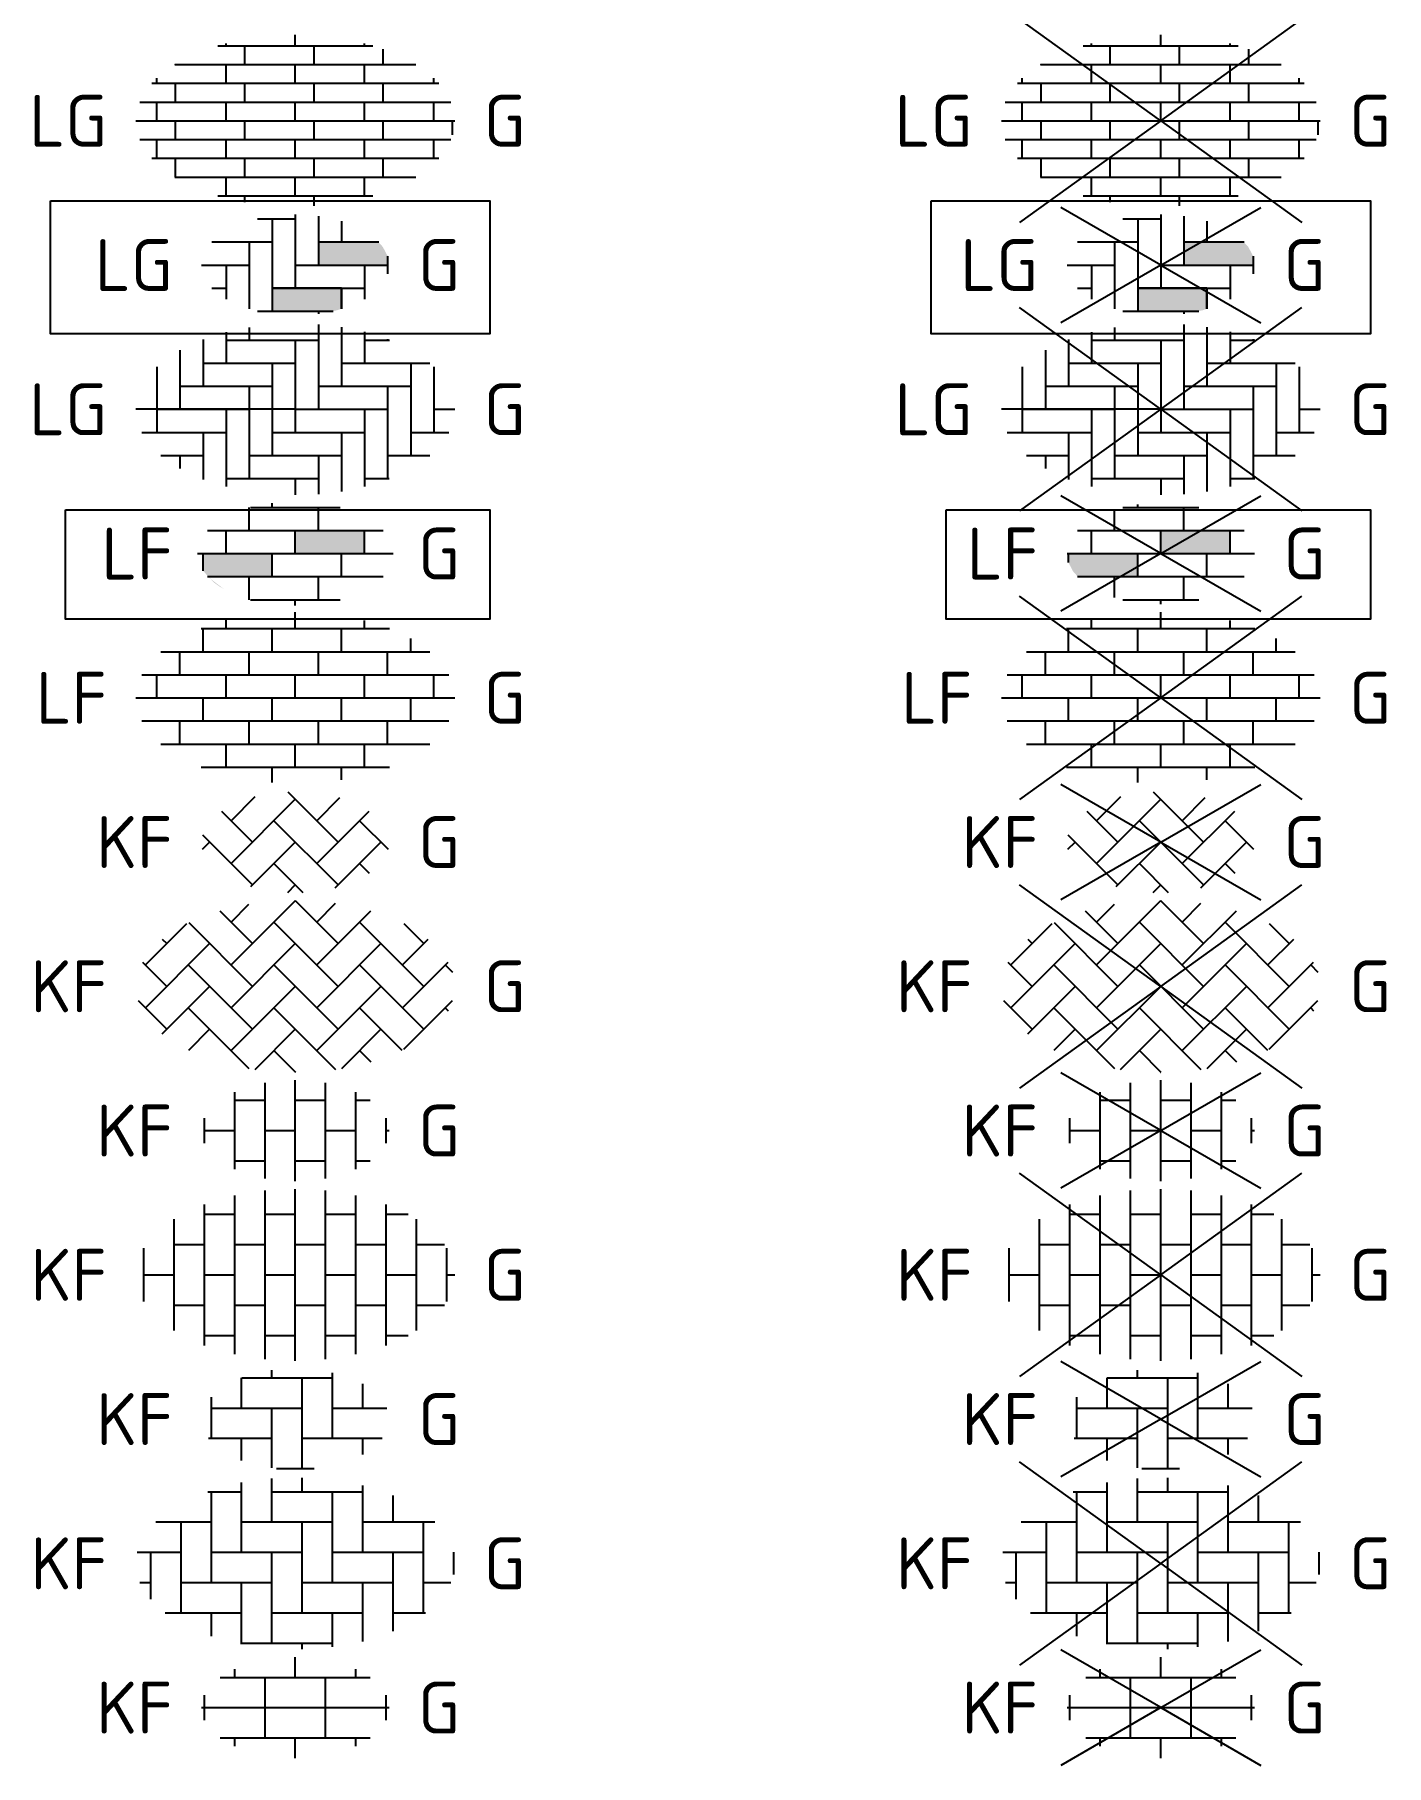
# Model space of a CAD drawing. Header units: metres. Extents: x -77 to 448, y 4806 to 5239.
# Drawn here: x -36.61 to -27.23, y 4893.6 to 4905.6 of the extents above; entities that cross this region are included whole.
import ezdxf
from ezdxf.enums import TextEntityAlignment as Align

# ---------------------------------------------------------------- set-up
doc = ezdxf.new("R2010")
doc.units = ezdxf.units.M
doc.layers.add('V-WE-VH-OPENVERHARDING_STRAATBAKSTEEN-S', color=90, linetype='Continuous', lineweight=25)
doc.styles.add('NLCS-ISO', font='NLCS-ISO.ttf')

# ---------------------------------------------------------------- blocks, each defined once
blk = doc.blocks.new('SVH-BSS_KEIFORMAAT_DUBBEL_KL-SO')
for p, q in [((-2.1, 1.05), (-2.1, 1.336)), ((0, 1.05), (0, 1.75)), ((2.1, 1.05), (2.1, 1.336)), ((-2.6, 1.05), (0, 1.05)), ((-1.05, -1.05), (-1.05, 1.05)), ((0, 1.05), (2.6, 1.05)), ((1.05, -1.05), (1.05, 1.05)), ((-3.25, 0), (0, 0)), ((-3.15, -0.431), (-3.15, 0.431)), ((0, 0), (3.25, 0)), ((3.15, -0.431), (3.15, 0.431)), ((-2.6, -1.05), (0, -1.05)), ((-2.1, -1.336), (-2.1, -1.05)), ((0, -1.75), (0, -1.05)), ((0, -1.05), (2.6, -1.05)), ((2.1, -1.336), (2.1, -1.05))]:
    blk.add_line(p, q)
at = {"style": 'NLCS-ISO'}
blk.add_attdef('FORMAAT', text='', height=1.8, dxfattribs=at).set_placement((-4.25, 0), align=Align.MIDDLE_RIGHT)
blk.add_attdef('KLEUR', text='', height=1.8, dxfattribs=at).set_placement((4.25, 0), align=Align.MIDDLE_LEFT)
at = {"style": 'NLCS-ISO', "flags": 1}
blk.add_attdef('FUNCTIE', text='', height=1.8, dxfattribs=at).set_placement((0, -2.75), align=Align.TOP_CENTER)
blk = doc.blocks.new('SVH-BSS_KEIFORMAAT_ELLEBOOG-SO')
for p, q in [((-3.036, 2.486), (-1.872, 2.486)), ((-2.922, 2.486), (-2.922, -0.664)), ((-1.872, 2.806), (-1.872, 0.386)), ((-0.822, 2.941), (-0.822, 1.436)), ((-0.822, 2.486), (2.328, 2.486)), ((0.228, 2.97), (0.228, 2.486)), ((1.278, 2.486), (1.278, -0.664)), ((2.328, 2.698), (2.328, 0.386)), ((3.378, 2.354), (3.378, 1.436)), ((-4.839, 1.436), (-2.922, 1.436)), ((-3.972, 1.436), (-3.972, -1.714)), ((-1.872, 1.436), (1.278, 1.436)), ((0.228, 1.436), (0.228, -1.714)), ((2.328, 1.436), (4.839, 1.436)), ((4.428, 1.436), (4.428, -1.714)), ((-5.478, 0.386), (-3.972, 0.386)), ((-5.022, 0.386), (-5.022, -1.241)), ((-2.922, 0.386), (0.228, 0.386)), ((-0.822, 0.386), (-0.822, -2.764)), ((1.278, 0.386), (4.428, 0.386)), ((3.378, 0.386), (3.378, -2.354)), ((5.478, 0.386), (5.478, -0.386)), ((-5.385, -0.664), (-5.022, -0.664)), ((-3.972, -0.664), (-0.822, -0.664)), ((-1.872, -0.664), (-1.872, -2.799)), ((0.228, -0.664), (3.378, -0.664)), ((2.328, -0.664), (2.328, -2.709)), ((4.428, -0.664), (5.385, -0.664)), ((-4.515, -1.714), (-1.872, -1.714)), ((-2.922, -1.714), (-2.922, -2.525)), ((-0.822, -1.714), (2.328, -1.714)), ((1.278, -1.714), (1.278, -2.896)), ((3.378, -1.714), (4.515, -1.714)), ((-1.872, -2.764), (1.278, -2.764)), ((0.228, -2.764), (0.228, -2.97))]:
    blk.add_line(p, q)
at = {"style": 'NLCS-ISO'}
blk.add_attdef('FORMAAT', text='', height=1.8, dxfattribs=at).set_placement((-6.525, 0), align=Align.MIDDLE_RIGHT)
blk.add_attdef('KLEUR', text='', height=1.8, dxfattribs=at).set_placement((6.525, 0), align=Align.MIDDLE_LEFT)
at = {"style": 'NLCS-ISO', "flags": 1}
blk.add_attdef('FUNCTIE', text='', height=1.8, dxfattribs=at).set_placement((0, -3.975), align=Align.TOP_CENTER)
blk = doc.blocks.new('SVH-BSS_KEIFORMAAT_ELLEBOOG_KL-SO')
for p, q in [((-1.872, 1.431), (-1.872, 0.386)), ((-1.859, 1.436), (1.278, 1.436)), ((-0.822, 1.693), (-0.822, 1.436)), ((0.228, 1.436), (0.228, -1.714)), ((1.278, 1.609), (1.278, -0.664)), ((2.328, 1.221), (2.328, 0.386)), ((-2.922, 0.767), (-2.922, -0.664)), ((-2.922, 0.386), (0.228, 0.386)), ((-0.822, 0.386), (-0.822, -1.693)), ((1.278, 0.386), (3.17, 0.386)), ((-3.007, -0.664), (-0.822, -0.664)), ((-1.872, -0.664), (-1.872, -1.431)), ((0.228, -0.664), (3.007, -0.664)), ((2.328, -0.664), (2.328, -1.221)), ((-0.652, -1.714), (0.652, -1.714))]:
    blk.add_line(p, q)
at = {"style": 'NLCS-ISO'}
blk.add_attdef('FORMAAT', text='', height=1.8, dxfattribs=at).set_placement((-4.25, 0), align=Align.MIDDLE_RIGHT)
blk.add_attdef('KLEUR', text='', height=1.8, dxfattribs=at).set_placement((4.25, 0), align=Align.MIDDLE_LEFT)
at = {"style": 'NLCS-ISO', "flags": 1}
blk.add_attdef('FUNCTIE', text='', height=1.8, dxfattribs=at).set_placement((0, -2.75), align=Align.TOP_CENTER)
blk = doc.blocks.new('SVH-BSS_KEIFORMAAT_HALFST-SO')
for p, q in [((-3.15, -2.444), (-3.15, 2.444)), ((-2.1, -2.752), (-2.1, 2.752)), ((-1.05, -2.921), (-1.05, 2.921)), ((0, -2.975), (0, 2.975)), ((1.05, -2.921), (1.05, 2.921)), ((2.1, -2.752), (2.1, 2.752)), ((3.15, -2.444), (3.15, 2.444)), ((-4.2, -1.933), (-4.2, 1.933)), ((-3.15, 2.1), (-2.1, 2.1)), ((-1.05, 2.1), (0, 2.1)), ((1.05, 2.1), (2.1, 2.1)), ((3.15, 2.1), (3.914, 2.1)), ((4.2, -1.933), (4.2, 1.933)), ((-5.25, -0.927), (-5.25, 0.927)), ((-4.2, 1.05), (-3.15, 1.05)), ((-2.1, 1.05), (-1.05, 1.05)), ((0, 1.05), (1.05, 1.05)), ((2.1, 1.05), (3.15, 1.05)), ((4.2, 1.05), (5.169, 1.05)), ((5.25, -0.927), (5.25, 0.927)), ((-5.25, 0), (-4.2, 0)), ((-3.15, 0), (-2.1, 0)), ((-1.05, 0), (0, 0)), ((1.05, 0), (2.1, 0)), ((3.15, 0), (4.2, 0)), ((5.25, 0), (5.525, 0)), ((-4.2, -1.05), (-3.15, -1.05)), ((-2.1, -1.05), (-1.05, -1.05)), ((0, -1.05), (1.05, -1.05)), ((2.1, -1.05), (3.15, -1.05)), ((4.2, -1.05), (5.169, -1.05)), ((-3.15, -2.1), (-2.1, -2.1)), ((-1.05, -2.1), (0, -2.1)), ((1.05, -2.1), (2.1, -2.1)), ((3.15, -2.1), (3.914, -2.1))]:
    blk.add_line(p, q)
at = {"style": 'NLCS-ISO'}
blk.add_attdef('FORMAAT', text='', height=1.8, dxfattribs=at).set_placement((-6.525, 0), align=Align.MIDDLE_RIGHT)
blk.add_attdef('KLEUR', text='', height=1.8, dxfattribs=at).set_placement((6.525, 0), align=Align.MIDDLE_LEFT)
at = {"style": 'NLCS-ISO', "flags": 1}
blk.add_attdef('FUNCTIE', text='', height=1.8, dxfattribs=at).set_placement((0, -3.975), align=Align.TOP_CENTER)
blk = doc.blocks.new('SVH-BSS_KEIFORMAAT_HALFST_KL-SO')
for p, q in [((-2.1, -1.336), (-2.1, 1.336)), ((-1.05, -1.656), (-1.05, 1.656)), ((0, -1.75), (0, 1.75)), ((1.05, -1.656), (1.05, 1.656)), ((2.1, -1.336), (2.1, 1.336)), ((-2.1, 1.05), (-1.05, 1.05)), ((0, 1.05), (1.05, 1.05)), ((2.1, 1.05), (2.6, 1.05)), ((-3.15, -0.431), (-3.15, 0.431)), ((-3.15, 0), (-2.1, 0)), ((-1.05, 0), (0, 0)), ((1.05, 0), (2.1, 0)), ((3.15, -0.431), (3.15, 0.431)), ((3.15, 0), (3.25, 0)), ((-2.1, -1.05), (-1.05, -1.05)), ((0, -1.05), (1.05, -1.05)), ((2.1, -1.05), (2.6, -1.05))]:
    blk.add_line(p, q)
at = {"style": 'NLCS-ISO'}
blk.add_attdef('FORMAAT', text='', height=1.8, dxfattribs=at).set_placement((-4.25, 0), align=Align.MIDDLE_RIGHT)
blk.add_attdef('KLEUR', text='', height=1.8, dxfattribs=at).set_placement((4.25, 0), align=Align.MIDDLE_LEFT)
at = {"style": 'NLCS-ISO', "flags": 1}
blk.add_attdef('FUNCTIE', text='', height=1.8, dxfattribs=at).set_placement((0, -2.75), align=Align.TOP_CENTER)
blk = doc.blocks.new('SVH-BSS_KEIFORMAAT_KEPER-SO')
for p, q in [((-2.619, 2.619), (-1.485, 1.485)), ((-2.227, 0.742), (0.005, 2.975)), ((-2.227, 2.227), (-1.609, 2.846)), ((-0.005, 2.975), (1.485, 1.485)), ((0.742, 2.227), (1.394, 2.879)), ((0.742, 0.742), (2.619, 2.619)), ((-5.197, 0.742), (-3.76, 2.18)), ((-3.696, 2.211), (-1.485, 0)), ((-0.742, 2.227), (1.485, 0)), ((2.227, 2.227), (4.455, 0)), ((3.76, 2.18), (4.455, 1.485)), ((3.76, 2.18), (4.455, 1.485)), ((-5.197, -0.742), (-2.97, 1.485)), ((-4.61, 1.64), (-4.455, 1.485)), ((-2.227, -0.742), (0, 1.485)), ((0.742, -0.742), (2.97, 1.485)), ((3.712, 0.742), (4.61, 1.64)), ((-5.298, 0.844), (-4.455, 0)), ((-3.712, 0.742), (-1.485, -1.485)), ((-0.742, 0.742), (1.485, -1.485)), ((2.227, 0.742), (4.455, -1.485)), ((3.712, -0.742), (5.298, 0.844)), ((5.197, 0.742), (5.449, 0.49)), ((-4.61, -1.64), (-2.97, 0)), ((-2.227, -2.227), (0, 0)), ((0.742, -2.227), (2.97, 0)), ((-5.449, -0.49), (-4.455, -1.485)), ((3.76, -2.18), (5.449, -0.49)), ((-3.712, -0.742), (-1.609, -2.846)), ((-0.742, -0.742), (1.394, -2.879)), ((2.227, -0.742), (3.696, -2.211)), ((5.197, -0.742), (5.298, -0.844)), ((-3.696, -2.211), (-2.97, -1.485)), ((-1.394, -2.879), (0, -1.485)), ((1.609, -2.846), (2.97, -1.485)), ((-0.742, -2.227), (0.005, -2.975)), ((2.227, -2.227), (2.619, -2.619)), ((-0.005, -2.975), (0, -2.97))]:
    blk.add_line(p, q)
at = {"style": 'NLCS-ISO'}
blk.add_attdef('FORMAAT', text='', height=1.8, dxfattribs=at).set_placement((-6.525, 0), align=Align.MIDDLE_RIGHT)
blk.add_attdef('KLEUR', text='', height=1.8, dxfattribs=at).set_placement((6.525, 0), align=Align.MIDDLE_LEFT)
at = {"style": 'NLCS-ISO', "flags": 1}
blk.add_attdef('FUNCTIE', text='', height=1.8, dxfattribs=at).set_placement((0, -3.975), align=Align.TOP_CENTER)
blk = doc.blocks.new('SVH-BSS_KEIFORMAAT_KEPER_KL-SO')
for p, q in [((-2.227, 0.742), (-1.387, 1.583)), ((-2.227, -0.742), (0, 1.485)), ((-0.259, 1.744), (1.485, 0)), ((0.742, 0.742), (1.541, 1.541)), ((-2.562, 1.077), (-1.485, 0)), ((-0.742, 0.742), (1.485, -1.485)), ((0.742, -0.742), (2.562, 1.077)), ((2.227, 0.742), (3.217, -0.247)), ((-3.217, 0.247), (-1.485, -1.485)), ((-3.217, -0.247), (-2.97, 0)), ((-1.541, -1.541), (0, 0)), ((1.387, -1.583), (2.97, 0)), ((-0.742, -0.742), (0.259, -1.744)), ((2.227, -0.742), (2.562, -1.077)), ((-0.259, -1.744), (0, -1.485))]:
    blk.add_line(p, q)
at = {"style": 'NLCS-ISO'}
blk.add_attdef('FORMAAT', text='', height=1.8, dxfattribs=at).set_placement((-4.25, 0), align=Align.MIDDLE_RIGHT)
blk.add_attdef('KLEUR', text='', height=1.8, dxfattribs=at).set_placement((4.25, 0), align=Align.MIDDLE_LEFT)
at = {"style": 'NLCS-ISO', "flags": 1}
blk.add_attdef('FUNCTIE', text='', height=1.8, dxfattribs=at).set_placement((0, -2.75), align=Align.TOP_CENTER)
blk = doc.blocks.new('SVH-BSS_LINGEFORMAAT_DRIEKWART-SO')
for p, q in [((-3.265, 2.4), (3.265, 2.4)), ((-3.2, 1.6), (-3.2, 2.4)), ((-2.4, 2.4), (-2.4, 2.687)), ((-0.8, 1.6), (-0.8, 2.4)), ((0, 2.4), (0, 2.975)), ((1.6, 1.6), (1.6, 2.4)), ((2.4, 2.4), (2.4, 2.68)), ((4, 1.6), (4, 2.052)), ((-4.658, 1.6), (4.658, 1.6)), ((-4, 0.8), (-4, 1.6)), ((-1.6, 0.8), (-1.6, 1.6)), ((0.8, 0.8), (0.8, 1.6)), ((3.2, 0.8), (3.2, 1.6)), ((-5.321, 0.8), (5.321, 0.8)), ((-4.8, 0), (-4.8, 0.8)), ((-2.4, 0), (-2.4, 0.8)), ((0, 0), (0, 0.8)), ((2.4, 0), (2.4, 0.8)), ((4.8, 0), (4.8, 0.8)), ((-5.525, 0), (5.525, 0)), ((-3.2, -0.8), (-3.2, 0)), ((-0.8, -0.8), (-0.8, 0)), ((1.6, -0.8), (1.6, 0)), ((4, -0.8), (4, 0)), ((-5.321, -0.8), (5.321, -0.8)), ((-4, -1.6), (-4, -0.8)), ((-1.6, -1.6), (-1.6, -0.8)), ((0.8, -1.6), (0.8, -0.8)), ((3.2, -1.6), (3.2, -0.8)), ((-4.658, -1.6), (4.658, -1.6)), ((-2.4, -2.4), (-2.4, -1.6)), ((0, -2.4), (0, -1.6)), ((2.4, -2.4), (2.4, -1.6)), ((-3.265, -2.4), (3.265, -2.4)), ((-3.2, -2.425), (-3.2, -2.4)), ((-0.8, -2.935), (-0.8, -2.4)), ((1.6, -2.846), (1.6, -2.4))]:
    blk.add_line(p, q)
at = {"style": 'NLCS-ISO'}
blk.add_attdef('FORMAAT', text='', height=1.8, dxfattribs=at).set_placement((-6.525, 0), align=Align.MIDDLE_RIGHT)
blk.add_attdef('KLEUR', text='', height=1.8, dxfattribs=at).set_placement((6.525, 0), align=Align.MIDDLE_LEFT)
at = {"style": 'NLCS-ISO', "flags": 1}
blk.add_attdef('FUNCTIE', text='', height=1.8, dxfattribs=at).set_placement((0, -3.975), align=Align.TOP_CENTER)
blk = doc.blocks.new('SVH-BSS_LINGEFORMAAT_DRIEKWART_KL-SO')
h = blk.add_hatch(color=254)
h.paths.add_polyline_path([(2.4, 0), (0, 0), (0, 0.8), (2.4, 0.8)])
edge = h.paths.add_edge_path()
edge.add_ellipse((0.002, 0), major_axis=(-3.395, 0), ratio=0.530207, start_angle=19.39641, end_angle=26.3878)
edge.add_line((-3.039, -0.8), (-0.8, -0.8))
edge.add_line((-0.8, -0.8), (-0.8, 0))
edge.add_line((-0.8, 0), (-3.2, 0))
edge.add_line((-3.2, 0), (-3.2, -0.598))
for p, q in [((-1.6, 0.8), (-1.6, 1.6)), ((-1.553, 1.6), (1.557, 1.6)), ((-0.8, 1.6), (-0.8, 1.749)), ((0.8, 0.8), (0.8, 1.6)), ((-3.039, 0.8), (3.043, 0.8)), ((-2.4, 0), (-2.4, 0.8)), ((0, 0), (0, 0.8)), ((2.4, 0), (2.4, 0.8)), ((-3.393, 0), (3.397, 0)), ((-3.2, -0.598), (-3.2, 0)), ((-0.8, -0.8), (-0.8, 0)), ((1.6, -0.8), (1.6, 0)), ((-3.039, -0.8), (3.043, -0.8)), ((-1.6, -1.6), (-1.6, -0.8)), ((0.8, -1.6), (0.8, -0.8)), ((-1.553, -1.6), (1.557, -1.6)), ((0, -1.8), (0, -1.6))]:
    blk.add_line(p, q)
at = {"style": 'NLCS-ISO'}
blk.add_attdef('FORMAAT', text='', height=1.8, dxfattribs=at).set_placement((-4.25, 0), align=Align.MIDDLE_RIGHT)
blk.add_attdef('KLEUR', text='', height=1.8, dxfattribs=at).set_placement((4.25, 0), align=Align.MIDDLE_LEFT)
at = {"style": 'NLCS-ISO', "flags": 1}
blk.add_attdef('FUNCTIE', text='', height=1.8, dxfattribs=at).set_placement((0, -2.75), align=Align.TOP_CENTER)
blk = doc.blocks.new('SVH-BSS_LINGEFORMAAT_ELLEBOOG-SO')
for p, q in [((-3.2, 2.424), (-3.2, 0.8)), ((-2.4, 2.67), (-2.4, 1.6)), ((-2.4, 2.4), (0, 2.4)), ((-1.6, 2.84), (-1.6, 2.4)), ((0, 2.4), (0.8, 2.4)), ((0, 2.4), (0, 0)), ((0.8, 2.944), (0.8, 0)), ((1.6, 2.844), (1.6, 0.8)), ((2.4, 2.68), (2.4, 1.6)), ((2.4, 2.4), (3.264, 2.4)), ((3.2, 2.426), (3.2, 2.4)), ((-4, 2.052), (-4, 0)), ((-4.8, 1.473), (-4.8, 0)), ((-3.2, 1.6), (0, 1.6)), ((-0.8, 1.6), (-0.8, 0)), ((1.6, 1.6), (4.658, 1.6)), ((4, 1.6), (4, 0)), ((4.8, 1.473), (4.8, 0)), ((-4, 0.8), (-0.8, 0.8)), ((-1.6, 0.8), (-1.6, 0)), ((0.8, 0.8), (4, 0.8)), ((3.2, 0.8), (3.2, 0)), ((0, 0), (-5.525, 0)), ((-4.8, 0), (-1.6, 0)), ((-4.8, 0), (-4.8, -0.8)), ((-2.4, 0), (-2.4, -2.68)), ((-1.6, 0), (-1.6, -2.4)), ((-0.8, 0), (-0.8, -1.6)), ((0, 0), (3.2, 0)), ((0, 0), (0, -0.8)), ((2.4, 0), (2.4, -2.68)), ((3.2, 0), (3.2, -2.4)), ((4, 0), (4, -1.6)), ((4.8, 0), (5.525, 0)), ((4.8, 0), (4.8, -0.8)), ((-5.321, -0.8), (-4.8, -0.8)), ((-4.8, -0.8), (-2.4, -0.8)), ((-3.2, -0.8), (-3.2, -2.429)), ((-0.8, -0.8), (0, -0.8)), ((0, -0.8), (2.4, -0.8)), ((1.6, -0.8), (1.6, -2.848)), ((4, -0.8), (4.8, -0.8)), ((4.8, -0.8), (5.321, -0.8)), ((-4.658, -1.6), (-3.2, -1.6)), ((-4, -1.6), (-4, -2.052)), ((-1.6, -1.6), (0, -1.6)), ((0, -1.6), (1.6, -1.6)), ((0.8, -1.6), (0.8, -2.944)), ((3.2, -1.6), (4.658, -1.6)), ((-2.4, -2.4), (0, -2.4)), ((0, -2.4), (0.8, -2.4)), ((0, -2.4), (0, -2.966)), ((2.4, -2.4), (3.258, -2.4))]:
    blk.add_line(p, q)
at = {"style": 'NLCS-ISO'}
blk.add_attdef('FORMAAT', text='', height=1.8, dxfattribs=at).set_placement((-6.525, 0), align=Align.MIDDLE_RIGHT)
blk.add_attdef('KLEUR', text='', height=1.8, dxfattribs=at).set_placement((6.525, 0), align=Align.MIDDLE_LEFT)
at = {"style": 'NLCS-ISO', "flags": 1}
blk.add_attdef('FUNCTIE', text='', height=1.8, dxfattribs=at).set_placement((0, -3.975), align=Align.TOP_CENTER)
blk = doc.blocks.new('SVH-BSS_LINGEFORMAAT_ELLEBOOG_KL-SO')
h = blk.add_hatch(color=254)
h.paths.add_polyline_path([(1.288, -1.6), (1.449, -1.567), (1.6, -1.516), (1.6, -0.8), (0, -0.8), (-0.8, -0.8), (-0.8, -1.6)])
h.paths.add_polyline_path([(3.031, 0.632), (2.875, 0.8), (0.8, 0.8), (0.8, 0), (3.2, 0), (3.2, 0.291), (3.195, 0.322)])
for p, q in [((-1.316, 1.6), (0, 1.6)), ((-0.8, 1.6), (-0.8, 0)), ((0, 1.75), (0, 0)), ((0.8, 1.696), (0.8, 0)), ((1.6, 1.523), (1.6, 0.8)), ((-2.891, 0.8), (-0.8, 0.8)), ((-1.6, 0.8), (-1.6, 0)), ((0.8, 0.8), (2.891, 0.8)), ((-3.25, 0), (-1.6, 0)), ((-2.4, 0), (-2.4, -1.18)), ((-1.6, 0), (-1.6, -1.523)), ((-0.8, 0), (-0.8, -1.6)), ((0, 0), (3.2, 0)), ((0, 0), (0, -0.8)), ((2.4, 0), (2.4, -1.18)), ((3.2, 0.306), (3.2, 0)), ((3.2, 0), (3.2, -0.306)), ((-2.891, -0.8), (-2.4, -0.8)), ((-0.8, -0.8), (0, -0.8)), ((0, -0.8), (2.4, -0.8)), ((1.6, -0.8), (1.6, -1.523)), ((-1.316, -1.6), (0, -1.6)), ((0, -1.6), (1.316, -1.6)), ((0.8, -1.6), (0.8, -1.696))]:
    blk.add_line(p, q)
at = {"flags": 128}
blk.add_lwpolyline([(1.6, -1.523), (1.6, -0.8), (0, -0.8), (-0.8, -0.8), (-0.8, -1.6), (0, -1.6), (1.316, -1.6)], dxfattribs=at)
at = {"style": 'NLCS-ISO'}
blk.add_attdef('FORMAAT', text='', height=1.8, dxfattribs=at).set_placement((-4.25, 0), align=Align.MIDDLE_RIGHT)
blk.add_attdef('KLEUR', text='', height=1.8, dxfattribs=at).set_placement((4.25, 0), align=Align.MIDDLE_LEFT)
at = {"style": 'NLCS-ISO', "flags": 1}
blk.add_attdef('FUNCTIE', text='', height=1.8, dxfattribs=at).set_placement((0, -2.75), align=Align.TOP_CENTER)
blk = doc.blocks.new('SVH-BSS_LINGEFORMAAT_KLEZOOR-SO')
for p, q in [((-2.685, 2.6), (2.685, 2.6)), ((-2.4, 2.6), (-2.4, 2.68)), ((-1.75, 1.95), (-1.75, 2.6)), ((0, 2.6), (0, 2.975)), ((0.65, 1.95), (0.65, 2.6)), ((2.4, 2.6), (2.4, 2.68)), ((3.05, 1.95), (3.05, 2.481)), ((-4.173, 1.95), (4.173, 1.95)), ((-4.15, 1.95), (-4.15, 1.964)), ((-2.4, 1.3), (-2.4, 1.95)), ((0, 1.3), (0, 1.95)), ((2.4, 1.3), (2.4, 1.95)), ((-4.97, 1.3), (4.97, 1.3)), ((-4.8, 1.3), (-4.8, 1.473)), ((-4.15, 0.65), (-4.15, 1.3)), ((-1.75, 0.65), (-1.75, 1.3)), ((0.65, 0.65), (0.65, 1.3)), ((3.05, 0.65), (3.05, 1.3)), ((4.8, 1.3), (4.8, 1.473)), ((-5.392, 0.65), (5.392, 0.65)), ((-4.8, 0), (-4.8, 0.65)), ((-2.4, 0), (-2.4, 0.65)), ((0, 0), (0, 0.65)), ((2.4, 0), (2.4, 0.65)), ((4.8, 0), (4.8, 0.65)), ((-5.525, 0), (5.525, 0)), ((-4.15, -0.65), (-4.15, 0)), ((-1.75, -0.65), (-1.75, 0)), ((0.65, -0.65), (0.65, 0)), ((3.05, -0.65), (3.05, 0)), ((5.45, -0.489), (5.45, 0)), ((-5.392, -0.65), (5.392, -0.65)), ((-4.8, -1.3), (-4.8, -0.65)), ((-2.4, -1.3), (-2.4, -0.65)), ((0, -1.3), (0, -0.65)), ((2.4, -1.3), (2.4, -0.65)), ((4.8, -1.3), (4.8, -0.65)), ((-4.97, -1.3), (4.97, -1.3)), ((-4.15, -1.95), (-4.15, -1.3)), ((-1.75, -1.95), (-1.75, -1.3)), ((0.65, -1.95), (0.65, -1.3)), ((3.05, -1.95), (3.05, -1.3)), ((-4.173, -1.95), (4.173, -1.95)), ((-2.4, -2.6), (-2.4, -1.95)), ((0, -2.6), (0, -1.95)), ((2.4, -2.6), (2.4, -1.95)), ((-2.685, -2.6), (2.685, -2.6)), ((-1.75, -2.821), (-1.75, -2.6)), ((0.65, -2.945), (0.65, -2.6))]:
    blk.add_line(p, q)
at = {"style": 'NLCS-ISO'}
blk.add_attdef('FORMAAT', text='', height=1.8, dxfattribs=at).set_placement((-6.525, 0), align=Align.MIDDLE_RIGHT)
blk.add_attdef('KLEUR', text='', height=1.8, dxfattribs=at).set_placement((6.525, 0), align=Align.MIDDLE_LEFT)
at = {"style": 'NLCS-ISO', "flags": 1}
blk.add_attdef('FUNCTIE', text='', height=1.8, dxfattribs=at).set_placement((0, -3.975), align=Align.TOP_CENTER)
blk = doc.blocks.new('V-SVH-BSS_KEIFORMAAT_DUBBEL_KL-SO')
for p, q in [((0, 0), (-3.464, 2)), ((0, 0), (3.464, 2)), ((-2.1, 1.05), (-2.1, 1.336)), ((0, 1.05), (0, 1.75)), ((2.1, 1.05), (2.1, 1.336)), ((-2.6, 1.05), (0, 1.05)), ((-1.05, -1.05), (-1.05, 1.05)), ((0, 1.05), (2.6, 1.05)), ((1.05, -1.05), (1.05, 1.05)), ((0, 0), (-3.464, -2)), ((-3.25, 0), (0, 0)), ((-3.15, -0.431), (-3.15, 0.431)), ((0, 0), (3.25, 0)), ((0, 0), (3.464, -2)), ((3.15, -0.431), (3.15, 0.431)), ((-2.6, -1.05), (0, -1.05)), ((-2.1, -1.336), (-2.1, -1.05)), ((0, -1.75), (0, -1.05)), ((0, -1.05), (2.6, -1.05)), ((2.1, -1.336), (2.1, -1.05))]:
    blk.add_line(p, q)
at = {"style": 'NLCS-ISO'}
blk.add_attdef('FORMAAT', text='', height=1.8, dxfattribs=at).set_placement((-4.25, 0), align=Align.MIDDLE_RIGHT)
blk.add_attdef('KLEUR', text='', height=1.8, dxfattribs=at).set_placement((4.25, 0), align=Align.MIDDLE_LEFT)
at = {"style": 'NLCS-ISO', "flags": 1}
blk.add_attdef('FUNCTIE', text='', height=1.8, dxfattribs=at).set_placement((0, -2.75), align=Align.TOP_CENTER)
blk = doc.blocks.new('V-SVH-BSS_KEIFORMAAT_ELLEBOOG-SO')
for p, q in [((0, 0), (-4.895, 3.524)), ((0, 0), (4.895, 3.524)), ((-3.036, 2.486), (-1.872, 2.486)), ((-2.922, 2.486), (-2.922, -0.664)), ((-1.872, 2.806), (-1.872, 0.386)), ((-0.822, 2.941), (-0.822, 1.436)), ((-0.822, 2.486), (2.328, 2.486)), ((0.228, 2.97), (0.228, 2.486)), ((1.278, 2.486), (1.278, -0.664)), ((2.328, 2.698), (2.328, 0.386)), ((3.378, 2.354), (3.378, 1.436)), ((-4.839, 1.436), (-2.922, 1.436)), ((-3.972, 1.436), (-3.972, -1.714)), ((-1.872, 1.436), (1.278, 1.436)), ((0.228, 1.436), (0.228, -1.714)), ((2.328, 1.436), (4.839, 1.436)), ((4.428, 1.436), (4.428, -1.714)), ((-5.478, 0.386), (-3.972, 0.386)), ((-5.022, 0.386), (-5.022, -1.241)), ((0, 0), (-4.895, -3.524)), ((-2.922, 0.386), (0.228, 0.386)), ((-0.822, 0.386), (-0.822, -2.764)), ((0, 0), (4.895, -3.524)), ((1.278, 0.386), (4.428, 0.386)), ((3.378, 0.386), (3.378, -2.354)), ((5.478, 0.386), (5.478, -0.386)), ((-5.385, -0.664), (-5.022, -0.664)), ((-3.972, -0.664), (-0.822, -0.664)), ((-1.872, -0.664), (-1.872, -2.799)), ((0.228, -0.664), (3.378, -0.664)), ((2.328, -0.664), (2.328, -2.709)), ((4.428, -0.664), (5.385, -0.664)), ((-4.515, -1.714), (-1.872, -1.714)), ((-2.922, -1.714), (-2.922, -2.525)), ((-0.822, -1.714), (2.328, -1.714)), ((1.278, -1.714), (1.278, -2.896)), ((3.378, -1.714), (4.515, -1.714)), ((-1.872, -2.764), (1.278, -2.764)), ((0.228, -2.764), (0.228, -2.97))]:
    blk.add_line(p, q)
at = {"style": 'NLCS-ISO'}
blk.add_attdef('FORMAAT', text='', height=1.8, dxfattribs=at).set_placement((-6.525, 0), align=Align.MIDDLE_RIGHT)
blk.add_attdef('KLEUR', text='', height=1.8, dxfattribs=at).set_placement((6.525, 0), align=Align.MIDDLE_LEFT)
at = {"style": 'NLCS-ISO', "flags": 1}
blk.add_attdef('FUNCTIE', text='', height=1.8, dxfattribs=at).set_placement((0, -3.975), align=Align.TOP_CENTER)
blk = doc.blocks.new('V-SVH-BSS_KEIFORMAAT_ELLEBOOG_KL-SO')
for p, q in [((0, 0), (-3.464, 2)), ((0, 0), (3.464, 2)), ((-1.872, 1.431), (-1.872, 0.386)), ((-1.859, 1.436), (1.278, 1.436)), ((-0.822, 1.693), (-0.822, 1.436)), ((0.228, 1.436), (0.228, -1.714)), ((1.278, 1.609), (1.278, -0.664)), ((2.328, 1.221), (2.328, 0.386)), ((-2.922, 0.767), (-2.922, -0.664)), ((0, 0), (-3.464, -2)), ((-2.922, 0.386), (0.228, 0.386)), ((-0.822, 0.386), (-0.822, -1.693)), ((0, 0), (3.464, -2)), ((1.278, 0.386), (3.17, 0.386)), ((-3.007, -0.664), (-0.822, -0.664)), ((-1.872, -0.664), (-1.872, -1.431)), ((0.228, -0.664), (3.007, -0.664)), ((2.328, -0.664), (2.328, -1.221)), ((-0.652, -1.714), (0.652, -1.714))]:
    blk.add_line(p, q)
at = {"style": 'NLCS-ISO'}
blk.add_attdef('FORMAAT', text='', height=1.8, dxfattribs=at).set_placement((-4.25, 0), align=Align.MIDDLE_RIGHT)
blk.add_attdef('KLEUR', text='', height=1.8, dxfattribs=at).set_placement((4.25, 0), align=Align.MIDDLE_LEFT)
at = {"style": 'NLCS-ISO', "flags": 1}
blk.add_attdef('FUNCTIE', text='', height=1.8, dxfattribs=at).set_placement((0, -2.75), align=Align.TOP_CENTER)
blk = doc.blocks.new('V-SVH-BSS_KEIFORMAAT_HALFST-SO')
for p, q in [((0, 0), (-4.895, 3.524)), ((0, 0), (4.895, 3.524)), ((-3.15, -2.444), (-3.15, 2.444)), ((-2.1, -2.752), (-2.1, 2.752)), ((-1.05, -2.921), (-1.05, 2.921)), ((0, -2.975), (0, 2.975)), ((1.05, -2.921), (1.05, 2.921)), ((2.1, -2.752), (2.1, 2.752)), ((3.15, -2.444), (3.15, 2.444)), ((-4.2, -1.933), (-4.2, 1.933)), ((-3.15, 2.1), (-2.1, 2.1)), ((-1.05, 2.1), (0, 2.1)), ((1.05, 2.1), (2.1, 2.1)), ((3.15, 2.1), (3.914, 2.1)), ((4.2, -1.933), (4.2, 1.933)), ((-5.25, -0.927), (-5.25, 0.927)), ((-4.2, 1.05), (-3.15, 1.05)), ((-2.1, 1.05), (-1.05, 1.05)), ((0, 1.05), (1.05, 1.05)), ((2.1, 1.05), (3.15, 1.05)), ((4.2, 1.05), (5.169, 1.05)), ((5.25, -0.927), (5.25, 0.927)), ((-5.25, 0), (-4.2, 0)), ((0, 0), (-4.895, -3.524)), ((-3.15, 0), (-2.1, 0)), ((-1.05, 0), (0, 0)), ((0, 0), (4.895, -3.524)), ((1.05, 0), (2.1, 0)), ((3.15, 0), (4.2, 0)), ((5.25, 0), (5.525, 0)), ((-4.2, -1.05), (-3.15, -1.05)), ((-2.1, -1.05), (-1.05, -1.05)), ((0, -1.05), (1.05, -1.05)), ((2.1, -1.05), (3.15, -1.05)), ((4.2, -1.05), (5.169, -1.05)), ((-3.15, -2.1), (-2.1, -2.1)), ((-1.05, -2.1), (0, -2.1)), ((1.05, -2.1), (2.1, -2.1)), ((3.15, -2.1), (3.914, -2.1))]:
    blk.add_line(p, q)
at = {"style": 'NLCS-ISO'}
blk.add_attdef('FORMAAT', text='', height=1.8, dxfattribs=at).set_placement((-6.525, 0), align=Align.MIDDLE_RIGHT)
blk.add_attdef('KLEUR', text='', height=1.8, dxfattribs=at).set_placement((6.525, 0), align=Align.MIDDLE_LEFT)
at = {"style": 'NLCS-ISO', "flags": 1}
blk.add_attdef('FUNCTIE', text='', height=1.8, dxfattribs=at).set_placement((0, -3.975), align=Align.TOP_CENTER)
blk = doc.blocks.new('V-SVH-BSS_KEIFORMAAT_HALFST_KL-SO')
for p, q in [((0, 0), (-3.464, 2)), ((0, 0), (3.464, 2)), ((-2.1, -1.336), (-2.1, 1.336)), ((-1.05, -1.656), (-1.05, 1.656)), ((0, -1.75), (0, 1.75)), ((1.05, -1.656), (1.05, 1.656)), ((2.1, -1.336), (2.1, 1.336)), ((-2.1, 1.05), (-1.05, 1.05)), ((0, 1.05), (1.05, 1.05)), ((2.1, 1.05), (2.6, 1.05)), ((0, 0), (-3.464, -2)), ((-3.15, -0.431), (-3.15, 0.431)), ((-3.15, 0), (-2.1, 0)), ((-1.05, 0), (0, 0)), ((0, 0), (3.464, -2)), ((1.05, 0), (2.1, 0)), ((3.15, -0.431), (3.15, 0.431)), ((3.15, 0), (3.25, 0)), ((-2.1, -1.05), (-1.05, -1.05)), ((0, -1.05), (1.05, -1.05)), ((2.1, -1.05), (2.6, -1.05))]:
    blk.add_line(p, q)
at = {"style": 'NLCS-ISO'}
blk.add_attdef('FORMAAT', text='', height=1.8, dxfattribs=at).set_placement((-4.25, 0), align=Align.MIDDLE_RIGHT)
blk.add_attdef('KLEUR', text='', height=1.8, dxfattribs=at).set_placement((4.25, 0), align=Align.MIDDLE_LEFT)
at = {"style": 'NLCS-ISO', "flags": 1}
blk.add_attdef('FUNCTIE', text='', height=1.8, dxfattribs=at).set_placement((0, -2.75), align=Align.TOP_CENTER)
blk = doc.blocks.new('V-SVH-BSS_KEIFORMAAT_KEPER-SO')
for p, q in [((0, 0), (-4.895, 3.524)), ((0, 0), (4.895, 3.524)), ((-2.619, 2.619), (-1.485, 1.485)), ((-2.227, 0.742), (0.005, 2.975)), ((-2.227, 2.227), (-1.609, 2.846)), ((-0.005, 2.975), (1.485, 1.485)), ((0.742, 2.227), (1.394, 2.879)), ((0.742, 0.742), (2.619, 2.619)), ((-5.197, 0.742), (-3.76, 2.18)), ((-3.696, 2.211), (-1.485, 0)), ((-0.742, 2.227), (1.485, 0)), ((2.227, 2.227), (4.455, 0)), ((3.76, 2.18), (4.455, 1.485)), ((3.76, 2.18), (4.455, 1.485)), ((-5.197, -0.742), (-2.97, 1.485)), ((-4.61, 1.64), (-4.455, 1.485)), ((-2.227, -0.742), (0, 1.485)), ((0.742, -0.742), (2.97, 1.485)), ((3.712, 0.742), (4.61, 1.64)), ((-5.298, 0.844), (-4.455, 0)), ((-3.712, 0.742), (-1.485, -1.485)), ((-0.742, 0.742), (1.485, -1.485)), ((2.227, 0.742), (4.455, -1.485)), ((3.712, -0.742), (5.298, 0.844)), ((5.197, 0.742), (5.449, 0.49)), ((0, 0), (-4.895, -3.524)), ((-4.61, -1.64), (-2.97, 0)), ((-2.227, -2.227), (0, 0)), ((0, 0), (4.895, -3.524)), ((0.742, -2.227), (2.97, 0)), ((-5.449, -0.49), (-4.455, -1.485)), ((3.76, -2.18), (5.449, -0.49)), ((-3.712, -0.742), (-1.609, -2.846)), ((-0.742, -0.742), (1.394, -2.879)), ((2.227, -0.742), (3.696, -2.211)), ((5.197, -0.742), (5.298, -0.844)), ((-3.696, -2.211), (-2.97, -1.485)), ((-1.394, -2.879), (0, -1.485)), ((1.609, -2.846), (2.97, -1.485)), ((-0.742, -2.227), (0.005, -2.975)), ((2.227, -2.227), (2.619, -2.619)), ((-0.005, -2.975), (0, -2.97))]:
    blk.add_line(p, q)
at = {"style": 'NLCS-ISO'}
blk.add_attdef('FORMAAT', text='', height=1.8, dxfattribs=at).set_placement((-6.525, 0), align=Align.MIDDLE_RIGHT)
blk.add_attdef('KLEUR', text='', height=1.8, dxfattribs=at).set_placement((6.525, 0), align=Align.MIDDLE_LEFT)
at = {"style": 'NLCS-ISO', "flags": 1}
blk.add_attdef('FUNCTIE', text='', height=1.8, dxfattribs=at).set_placement((0, -3.975), align=Align.TOP_CENTER)
blk = doc.blocks.new('V-SVH-BSS_KEIFORMAAT_KEPER_KL-SO')
for p, q in [((0, 0), (-3.464, 2)), ((0, 0), (3.464, 2)), ((-2.227, 0.742), (-1.387, 1.583)), ((-2.227, -0.742), (0, 1.485)), ((-0.259, 1.744), (1.485, 0)), ((0.742, 0.742), (1.541, 1.541)), ((-2.562, 1.077), (-1.485, 0)), ((-0.742, 0.742), (1.485, -1.485)), ((0.742, -0.742), (2.562, 1.077)), ((2.227, 0.742), (3.217, -0.247)), ((0, 0), (-3.464, -2)), ((-3.217, 0.247), (-1.485, -1.485)), ((-3.217, -0.247), (-2.97, 0)), ((-1.541, -1.541), (0, 0)), ((0, 0), (3.464, -2)), ((1.387, -1.583), (2.97, 0)), ((-0.742, -0.742), (0.259, -1.744)), ((2.227, -0.742), (2.562, -1.077)), ((-0.259, -1.744), (0, -1.485))]:
    blk.add_line(p, q)
at = {"style": 'NLCS-ISO'}
blk.add_attdef('FORMAAT', text='', height=1.8, dxfattribs=at).set_placement((-4.25, 0), align=Align.MIDDLE_RIGHT)
blk.add_attdef('KLEUR', text='', height=1.8, dxfattribs=at).set_placement((4.25, 0), align=Align.MIDDLE_LEFT)
at = {"style": 'NLCS-ISO', "flags": 1}
blk.add_attdef('FUNCTIE', text='', height=1.8, dxfattribs=at).set_placement((0, -2.75), align=Align.TOP_CENTER)
blk = doc.blocks.new('V-SVH-BSS_LINGEFORMAAT_DRIEKWART-SO')
for p, q in [((0, 0), (-4.895, 3.524)), ((0, 0), (4.895, 3.524)), ((-3.265, 2.4), (3.265, 2.4)), ((-3.2, 1.6), (-3.2, 2.4)), ((-2.4, 2.4), (-2.4, 2.687)), ((-0.8, 1.6), (-0.8, 2.4)), ((0, 2.4), (0, 2.975)), ((1.6, 1.6), (1.6, 2.4)), ((2.4, 2.4), (2.4, 2.68)), ((4, 1.6), (4, 2.052)), ((-4.658, 1.6), (4.658, 1.6)), ((-4, 0.8), (-4, 1.6)), ((-1.6, 0.8), (-1.6, 1.6)), ((0.8, 0.8), (0.8, 1.6)), ((3.2, 0.8), (3.2, 1.6)), ((-5.321, 0.8), (5.321, 0.8)), ((-4.8, 0), (-4.8, 0.8)), ((-2.4, 0), (-2.4, 0.8)), ((0, 0), (0, 0.8)), ((2.4, 0), (2.4, 0.8)), ((4.8, 0), (4.8, 0.8)), ((-5.525, 0), (5.525, 0)), ((0, 0), (-4.895, -3.524)), ((-3.2, -0.8), (-3.2, 0)), ((-0.8, -0.8), (-0.8, 0)), ((0, 0), (4.895, -3.524)), ((1.6, -0.8), (1.6, 0)), ((4, -0.8), (4, 0)), ((-5.321, -0.8), (5.321, -0.8)), ((-4, -1.6), (-4, -0.8)), ((-1.6, -1.6), (-1.6, -0.8)), ((0.8, -1.6), (0.8, -0.8)), ((3.2, -1.6), (3.2, -0.8)), ((-4.658, -1.6), (4.658, -1.6)), ((-2.4, -2.4), (-2.4, -1.6)), ((0, -2.4), (0, -1.6)), ((2.4, -2.4), (2.4, -1.6)), ((-3.265, -2.4), (3.265, -2.4)), ((-3.2, -2.425), (-3.2, -2.4)), ((-0.8, -2.935), (-0.8, -2.4)), ((1.6, -2.846), (1.6, -2.4))]:
    blk.add_line(p, q)
at = {"style": 'NLCS-ISO'}
blk.add_attdef('FORMAAT', text='', height=1.8, dxfattribs=at).set_placement((-6.525, 0), align=Align.MIDDLE_RIGHT)
blk.add_attdef('KLEUR', text='', height=1.8, dxfattribs=at).set_placement((6.525, 0), align=Align.MIDDLE_LEFT)
at = {"style": 'NLCS-ISO', "flags": 1}
blk.add_attdef('FUNCTIE', text='', height=1.8, dxfattribs=at).set_placement((0, -3.975), align=Align.TOP_CENTER)
blk = doc.blocks.new('V-SVH-BSS_LINGEFORMAAT_DRIEKWART_KL-SO')
h = blk.add_hatch(color=254)
h.paths.add_polyline_path([(2.4, 0), (0, 0), (0, 0.8), (2.4, 0.8)])
h.paths.add_polyline_path([(-3.031, -0.632), (-2.875, -0.8), (-0.8, -0.8), (-0.8, 0), (-3.2, 0), (-3.2, -0.291), (-3.195, -0.322)])
for p, q in [((0, 0), (-3.464, 2)), ((0, 0), (3.464, 2)), ((-1.6, 0.8), (-1.6, 1.523)), ((-1.316, 1.6), (1.316, 1.6)), ((-0.8, 1.6), (-0.8, 1.696)), ((0.8, 0.8), (0.8, 1.6)), ((-2.891, 0.8), (2.891, 0.8)), ((-2.4, 0), (-2.4, 0.8)), ((0, 0), (0, 0.8)), ((2.4, 0), (2.4, 0.8)), ((0, 0), (-3.464, -2)), ((-3.25, 0), (3.25, 0)), ((-3.2, -0.306), (-3.2, 0)), ((-0.8, -0.8), (-0.8, 0)), ((0, 0), (3.464, -2)), ((1.6, -0.8), (1.6, 0)), ((-2.891, -0.8), (2.891, -0.8)), ((-1.6, -1.523), (-1.6, -0.8)), ((0.8, -1.6), (0.8, -0.8)), ((-1.316, -1.6), (1.316, -1.6)), ((0, -1.75), (0, -1.6))]:
    blk.add_line(p, q)
at = {"style": 'NLCS-ISO'}
blk.add_attdef('FORMAAT', text='', height=1.8, dxfattribs=at).set_placement((-4.25, 0), align=Align.MIDDLE_RIGHT)
blk.add_attdef('KLEUR', text='', height=1.8, dxfattribs=at).set_placement((4.25, 0), align=Align.MIDDLE_LEFT)
at = {"style": 'NLCS-ISO', "flags": 1}
blk.add_attdef('FUNCTIE', text='', height=1.8, dxfattribs=at).set_placement((0, -2.75), align=Align.TOP_CENTER)
blk = doc.blocks.new('V-SVH-BSS_LINGEFORMAAT_ELLEBOOG-SO')
for p, q in [((0, 0), (-4.895, 3.524)), ((0, 0), (4.895, 3.524)), ((-3.2, 2.424), (-3.2, 0.8)), ((-2.4, 2.67), (-2.4, 1.6)), ((-2.4, 2.4), (0, 2.4)), ((-1.6, 2.84), (-1.6, 2.4)), ((0, 2.4), (0.8, 2.4)), ((0, 2.4), (0, 0)), ((0.8, 2.944), (0.8, 0)), ((1.6, 2.844), (1.6, 0.8)), ((2.4, 2.68), (2.4, 1.6)), ((2.4, 2.4), (3.264, 2.4)), ((3.2, 2.426), (3.2, 2.4)), ((-4, 2.052), (-4, 0)), ((-4.8, 1.473), (-4.8, 0)), ((-3.2, 1.6), (0, 1.6)), ((-0.8, 1.6), (-0.8, 0)), ((1.6, 1.6), (4.658, 1.6)), ((4, 1.6), (4, 0)), ((4.8, 1.473), (4.8, 0)), ((-4, 0.8), (-0.8, 0.8)), ((-1.6, 0.8), (-1.6, 0)), ((0.8, 0.8), (4, 0.8)), ((3.2, 0.8), (3.2, 0)), ((0, 0), (-5.525, 0)), ((0, 0), (-4.895, -3.524)), ((-4.8, 0), (-1.6, 0)), ((-4.8, 0), (-4.8, -0.8)), ((-2.4, 0), (-2.4, -2.68)), ((-1.6, 0), (-1.6, -2.4)), ((-0.8, 0), (-0.8, -1.6)), ((0, 0), (3.2, 0)), ((0, 0), (0, -0.8)), ((0, 0), (4.895, -3.524)), ((2.4, 0), (2.4, -2.68)), ((3.2, 0), (3.2, -2.4)), ((4, 0), (4, -1.6)), ((4.8, 0), (5.525, 0)), ((4.8, 0), (4.8, -0.8)), ((-5.321, -0.8), (-4.8, -0.8)), ((-4.8, -0.8), (-2.4, -0.8)), ((-3.2, -0.8), (-3.2, -2.429)), ((-0.8, -0.8), (0, -0.8)), ((0, -0.8), (2.4, -0.8)), ((1.6, -0.8), (1.6, -2.848)), ((4, -0.8), (4.8, -0.8)), ((4.8, -0.8), (5.321, -0.8)), ((-4.658, -1.6), (-3.2, -1.6)), ((-4, -1.6), (-4, -2.052)), ((-1.6, -1.6), (0, -1.6)), ((0, -1.6), (1.6, -1.6)), ((0.8, -1.6), (0.8, -2.944)), ((3.2, -1.6), (4.658, -1.6)), ((-2.4, -2.4), (0, -2.4)), ((0, -2.4), (0.8, -2.4)), ((0, -2.4), (0, -2.966)), ((2.4, -2.4), (3.258, -2.4))]:
    blk.add_line(p, q)
at = {"style": 'NLCS-ISO'}
blk.add_attdef('FORMAAT', text='', height=1.8, dxfattribs=at).set_placement((-6.525, 0), align=Align.MIDDLE_RIGHT)
blk.add_attdef('KLEUR', text='', height=1.8, dxfattribs=at).set_placement((6.525, 0), align=Align.MIDDLE_LEFT)
at = {"style": 'NLCS-ISO', "flags": 1}
blk.add_attdef('FUNCTIE', text='', height=1.8, dxfattribs=at).set_placement((0, -3.975), align=Align.TOP_CENTER)
blk = doc.blocks.new('V-SVH-BSS_LINGEFORMAAT_ELLEBOOG_KL-SO')
h = blk.add_hatch(color=254)
h.paths.add_polyline_path([(1.288, -1.6), (1.449, -1.567), (1.6, -1.516), (1.6, -0.8), (0, -0.8), (-0.8, -0.8), (-0.8, -1.6)])
h.paths.add_polyline_path([(3.031, 0.632), (2.875, 0.8), (0.8, 0.8), (0.8, 0), (3.2, 0), (3.2, 0.291), (3.195, 0.322)])
for p, q in [((0, 0), (-3.464, 2)), ((0, 0), (3.464, 2)), ((-1.316, 1.6), (0, 1.6)), ((-0.8, 1.6), (-0.8, 0)), ((0, 1.75), (0, 0)), ((0.8, 1.696), (0.8, 0)), ((1.6, 1.523), (1.6, 0.8)), ((-2.891, 0.8), (-0.8, 0.8)), ((-1.6, 0.8), (-1.6, 0)), ((0.8, 0.8), (2.891, 0.8)), ((0, 0), (-3.464, -2)), ((-3.25, 0), (-1.6, 0)), ((-2.4, 0), (-2.4, -1.18)), ((-1.6, 0), (-1.6, -1.523)), ((-0.8, 0), (-0.8, -1.6)), ((0, 0), (3.2, 0)), ((0, 0), (0, -0.8)), ((0, 0), (3.464, -2)), ((2.4, 0), (2.4, -1.18)), ((3.2, 0.306), (3.2, 0)), ((3.2, 0), (3.2, -0.306)), ((-2.891, -0.8), (-2.4, -0.8)), ((-0.8, -0.8), (0, -0.8)), ((0, -0.8), (2.4, -0.8)), ((1.6, -0.8), (1.6, -1.523)), ((-1.316, -1.6), (0, -1.6)), ((0, -1.6), (1.316, -1.6)), ((0.8, -1.6), (0.8, -1.696))]:
    blk.add_line(p, q)
at = {"flags": 128}
blk.add_lwpolyline([(1.6, -1.523), (1.6, -0.8), (0, -0.8), (-0.8, -0.8), (-0.8, -1.6), (0, -1.6), (1.316, -1.6)], dxfattribs=at)
at = {"style": 'NLCS-ISO'}
blk.add_attdef('FORMAAT', text='', height=1.8, dxfattribs=at).set_placement((-4.25, 0), align=Align.MIDDLE_RIGHT)
blk.add_attdef('KLEUR', text='', height=1.8, dxfattribs=at).set_placement((4.25, 0), align=Align.MIDDLE_LEFT)
at = {"style": 'NLCS-ISO', "flags": 1}
blk.add_attdef('FUNCTIE', text='', height=1.8, dxfattribs=at).set_placement((0, -2.75), align=Align.TOP_CENTER)
blk = doc.blocks.new('V-SVH-BSS_LINGEFORMAAT_KLEZOOR-SO')
for p, q in [((0, 0), (-4.895, 3.524)), ((0, 0), (4.895, 3.524)), ((-2.685, 2.6), (2.685, 2.6)), ((-2.4, 2.6), (-2.4, 2.68)), ((-1.75, 1.95), (-1.75, 2.6)), ((0, 2.6), (0, 2.975)), ((0.65, 1.95), (0.65, 2.6)), ((2.4, 2.6), (2.4, 2.68)), ((3.05, 1.95), (3.05, 2.481)), ((-4.173, 1.95), (4.173, 1.95)), ((-4.15, 1.95), (-4.15, 1.964)), ((-2.4, 1.3), (-2.4, 1.95)), ((0, 1.3), (0, 1.95)), ((2.4, 1.3), (2.4, 1.95)), ((-4.97, 1.3), (4.97, 1.3)), ((-4.8, 1.3), (-4.8, 1.473)), ((-4.15, 0.65), (-4.15, 1.3)), ((-1.75, 0.65), (-1.75, 1.3)), ((0.65, 0.65), (0.65, 1.3)), ((3.05, 0.65), (3.05, 1.3)), ((4.8, 1.3), (4.8, 1.473)), ((-5.392, 0.65), (5.392, 0.65)), ((-4.8, 0), (-4.8, 0.65)), ((-2.4, 0), (-2.4, 0.65)), ((0, 0), (0, 0.65)), ((2.4, 0), (2.4, 0.65)), ((4.8, 0), (4.8, 0.65)), ((-5.525, 0), (5.525, 0)), ((0, 0), (-4.895, -3.524)), ((-4.15, -0.65), (-4.15, 0)), ((-1.75, -0.65), (-1.75, 0)), ((0, 0), (4.895, -3.524)), ((0.65, -0.65), (0.65, 0)), ((3.05, -0.65), (3.05, 0)), ((5.45, -0.489), (5.45, 0)), ((-5.392, -0.65), (5.392, -0.65)), ((-4.8, -1.3), (-4.8, -0.65)), ((-2.4, -1.3), (-2.4, -0.65)), ((0, -1.3), (0, -0.65)), ((2.4, -1.3), (2.4, -0.65)), ((4.8, -1.3), (4.8, -0.65)), ((-4.97, -1.3), (4.97, -1.3)), ((-4.15, -1.95), (-4.15, -1.3)), ((-1.75, -1.95), (-1.75, -1.3)), ((0.65, -1.95), (0.65, -1.3)), ((3.05, -1.95), (3.05, -1.3)), ((-4.173, -1.95), (4.173, -1.95)), ((-2.4, -2.6), (-2.4, -1.95)), ((0, -2.6), (0, -1.95)), ((2.4, -2.6), (2.4, -1.95)), ((-2.685, -2.6), (2.685, -2.6)), ((-1.75, -2.821), (-1.75, -2.6)), ((0.65, -2.945), (0.65, -2.6))]:
    blk.add_line(p, q)
at = {"style": 'NLCS-ISO'}
blk.add_attdef('FORMAAT', text='', height=1.8, dxfattribs=at).set_placement((-6.525, 0), align=Align.MIDDLE_RIGHT)
blk.add_attdef('KLEUR', text='', height=1.8, dxfattribs=at).set_placement((6.525, 0), align=Align.MIDDLE_LEFT)
at = {"style": 'NLCS-ISO', "flags": 1}
blk.add_attdef('FUNCTIE', text='', height=1.8, dxfattribs=at).set_placement((0, -3.975), align=Align.TOP_CENTER)

msp = doc.modelspace()

# ---------------------------------------------------------------- linework, layer by layer
at = {"color": 1}
for points in [[(-36.495, 4904.444), (-33.449, 4904.444), (-33.449, 4903.522), (-36.495, 4903.522)], [(-30.389, 4904.444), (-27.343, 4904.444), (-27.343, 4903.522), (-30.389, 4903.522)], [(-36.392, 4902.302), (-33.449, 4902.302), (-33.449, 4901.543), (-36.392, 4901.543)], [(-30.287, 4902.302), (-27.344, 4902.302), (-27.344, 4901.543), (-30.287, 4901.543)]]:
    msp.add_lwpolyline(points, close=True, dxfattribs=at)

# ---------------------------------------------------------------- block references
at = {"layer": 'V-WE-VH-OPENVERHARDING_STRAATBAKSTEEN-S', "xscale": 0.2, "yscale": 0.2, "zscale": 0.2}
for name, p, values in [('V-SVH-BSS_LINGEFORMAAT_KLEZOOR-SO', (-28.798, 4904.998), {'FORMAAT': 'LG', 'KLEUR': 'G'}), ('SVH-BSS_LINGEFORMAAT_KLEZOOR-SO', (-34.798, 4904.998), {'FORMAAT': 'LG', 'KLEUR': 'G'}), ('SVH-BSS_LINGEFORMAAT_ELLEBOOG_KL-SO', (-34.798, 4903.998), {'FORMAAT': 'LG', 'KLEUR': 'G'}), ('V-SVH-BSS_LINGEFORMAAT_ELLEBOOG_KL-SO', (-28.798, 4903.998), {'FORMAAT': 'LG', 'KLEUR': 'G'}), ('V-SVH-BSS_LINGEFORMAAT_ELLEBOOG-SO', (-28.798, 4902.998), {'FORMAAT': 'LG', 'KLEUR': 'G'}), ('SVH-BSS_LINGEFORMAAT_ELLEBOOG-SO', (-34.798, 4902.998), {'FORMAAT': 'LG', 'KLEUR': 'G'}), ('SVH-BSS_LINGEFORMAAT_DRIEKWART_KL-SO', (-34.798, 4901.998), {'FORMAAT': 'LF', 'KLEUR': 'G'}), ('V-SVH-BSS_LINGEFORMAAT_DRIEKWART_KL-SO', (-28.798, 4901.998), {'FORMAAT': 'LF', 'KLEUR': 'G'}), ('V-SVH-BSS_LINGEFORMAAT_DRIEKWART-SO', (-28.798, 4900.998), {'FORMAAT': 'LF', 'KLEUR': 'G'}), ('SVH-BSS_LINGEFORMAAT_DRIEKWART-SO', (-34.798, 4900.998), {'FORMAAT': 'LF', 'KLEUR': 'G'}), ('V-SVH-BSS_KEIFORMAAT_KEPER_KL-SO', (-28.798, 4899.998), {'FORMAAT': 'KF', 'KLEUR': 'G'}), ('SVH-BSS_KEIFORMAAT_KEPER_KL-SO', (-34.798, 4899.998), {'FORMAAT': 'KF', 'KLEUR': 'G'}), ('V-SVH-BSS_KEIFORMAAT_KEPER-SO', (-28.798, 4898.998), {'FORMAAT': 'KF', 'KLEUR': 'G'}), ('SVH-BSS_KEIFORMAAT_KEPER-SO', (-34.798, 4898.998), {'FORMAAT': 'KF', 'KLEUR': 'G'}), ('SVH-BSS_KEIFORMAAT_HALFST_KL-SO', (-34.798, 4897.998), {'FORMAAT': 'KF', 'KLEUR': 'G'}), ('V-SVH-BSS_KEIFORMAAT_HALFST_KL-SO', (-28.798, 4897.998), {'FORMAAT': 'KF', 'KLEUR': 'G'}), ('V-SVH-BSS_KEIFORMAAT_HALFST-SO', (-28.798, 4896.998), {'FORMAAT': 'KF', 'KLEUR': 'G'}), ('SVH-BSS_KEIFORMAAT_HALFST-SO', (-34.798, 4896.998), {'FORMAAT': 'KF', 'KLEUR': 'G'}), ('SVH-BSS_KEIFORMAAT_ELLEBOOG_KL-SO', (-34.798, 4895.998), {'FORMAAT': 'KF', 'KLEUR': 'G'}), ('V-SVH-BSS_KEIFORMAAT_ELLEBOOG_KL-SO', (-28.798, 4895.998), {'FORMAAT': 'KF', 'KLEUR': 'G'}), ('V-SVH-BSS_KEIFORMAAT_ELLEBOOG-SO', (-28.798, 4894.998), {'FORMAAT': 'KF', 'KLEUR': 'G'}), ('SVH-BSS_KEIFORMAAT_ELLEBOOG-SO', (-34.798, 4894.998), {'FORMAAT': 'KF', 'KLEUR': 'G'}), ('V-SVH-BSS_KEIFORMAAT_DUBBEL_KL-SO', (-28.798, 4893.998), {'FORMAAT': 'KF', 'KLEUR': 'G'}), ('SVH-BSS_KEIFORMAAT_DUBBEL_KL-SO', (-34.798, 4893.998), {'FORMAAT': 'KF', 'KLEUR': 'G'})]:
    msp.add_blockref(name, p, dxfattribs=at).add_auto_attribs(values)

doc.saveas('drawing.dxf')
